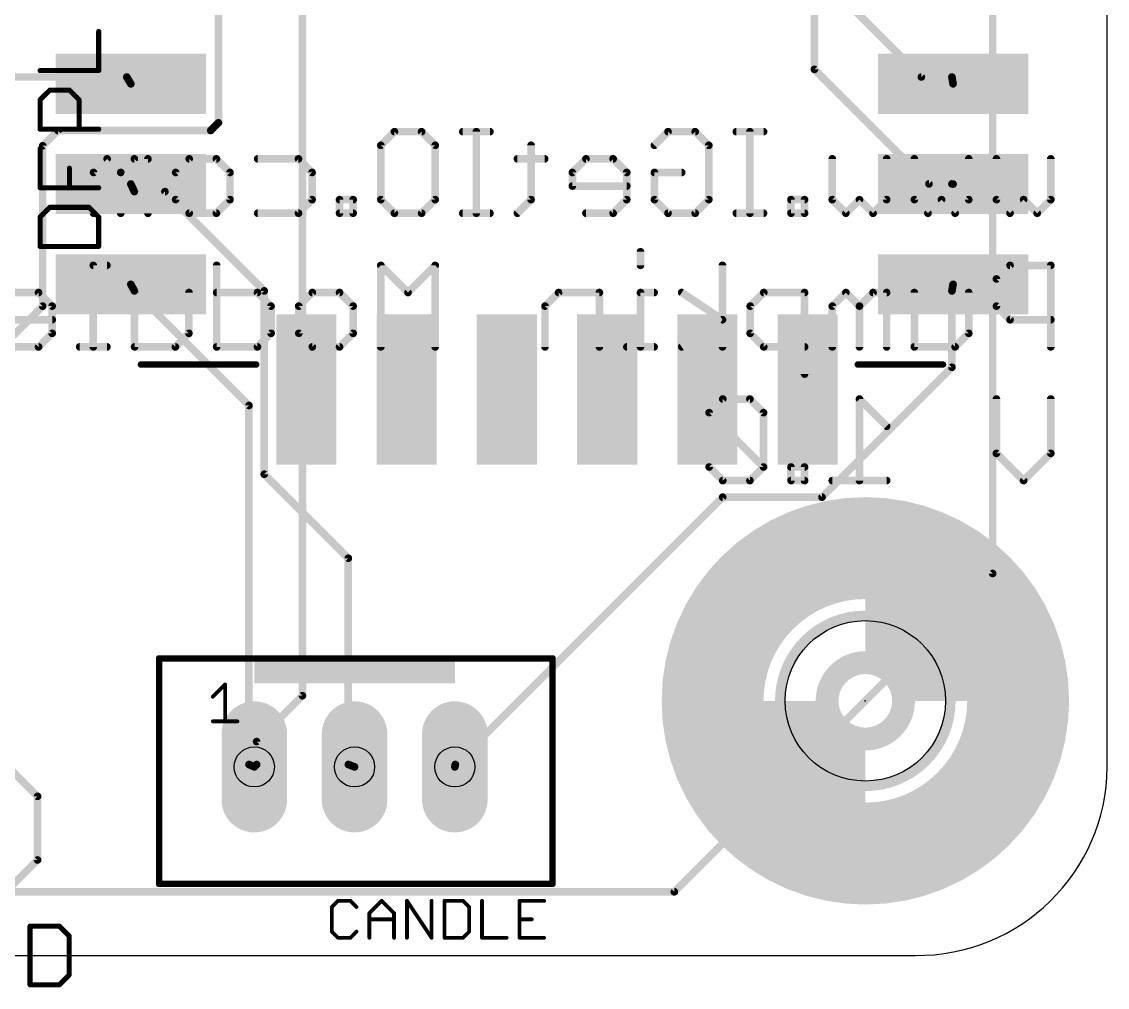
# Model space of a CAD drawing. Extents: x 0 to 45.5, y -0.6 to 38.1.
# Drawn here: x 23.81 to 45.47, y -0.64 to 18.63 of the extents above; entities that cross this region are included whole.
import ezdxf

# ---------------------------------------------------------------- set-up
doc = ezdxf.new("R2010")
doc.units = 0
for name, color, linetype in [('1', 22, 'CONTINUOUS'), ('16', 175, 'CONTINUOUS'), ('17', 82, 'CONTINUOUS'), ('20', 7, 'CONTINUOUS'), ('21', 253, 'CONTINUOUS'), ('22', 253, 'CONTINUOUS'), ('23', 7, 'CONTINUOUS'), ('25', 253, 'CONTINUOUS'), ('27', 253, 'CONTINUOUS'), ('39', 22, 'CONTINUOUS'), ('40', 175, 'CONTINUOUS'), ('41', 22, 'CONTINUOUS'), ('42', 175, 'CONTINUOUS'), ('44', 253, 'CONTINUOUS'), ('51', 253, 'CONTINUOUS')]:
    doc.layers.add(name, color=color, linetype=linetype)

# ---------------------------------------------------------------- blocks, each defined once
blk = doc.blocks.new('RECT')
blk.add_solid([(-0.5, -0.5), (0.5, -0.5), (-0.5, 0.5), (0.5, 0.5)])
blk = doc.blocks.new('LONGP100')
at = {"const_width": 1}
blk.add_lwpolyline([(-0.5, 0), (0.5, 0)], dxfattribs=at)
at = {"const_width": 0.5}
for points in [[(-0.5, 0.25, 1), (-0.5, -0.25)], [(0.5, -0.25, 1), (0.5, 0.25)]]:
    blk.add_lwpolyline(points, format="xyb", dxfattribs=at)

msp = doc.modelspace()

# ---------------------------------------------------------------- linework, layer by layer
at = {"layer": '1', "const_width": 0.1524}
for points in [[(27.7368, 22.098), (27.7368, 16.6116)], [(39.624, 17.6784), (39.624, 21.336)], [(41.7576, 17.526), (40.2336, 19.05)], [(23.1648, 17.526), (25.908, 17.526)], [(25.908, 17.526), (25.99, 17.39)], [(41.91, 15.3924), (39.624, 17.6784)], [(42.3672, 17.526), (41.7576, 17.526)], [(42.3672, 17.526), (42.39, 17.39)], [(27.7368, 16.6116), (27.5844, 16.4592)], [(24.5364, 16.4592), (24.2316, 16.1544)], [(27.5844, 16.4592), (24.5364, 16.4592)], [(24.2316, 16.1544), (24.2316, 12.954)], [(26.0604, 15.24), (25.99, 15.39)], [(42.3672, 15.3924), (41.91, 15.3924)], [(42.3672, 15.3924), (42.39, 15.39)], [(26.0604, 15.24), (26.67, 15.24)], [(26.67, 15.24), (28.6512, 13.2588)], [(26.0604, 13.2588), (25.99, 13.39)], [(42.3672, 13.2588), (42.39, 13.39)], [(26.0604, 13.2588), (28.3464, 10.9728)], [(28.6512, 13.2588), (28.6512, 9.6012)], [(42.3672, 11.7348), (42.3672, 13.2588)], [(24.2316, 12.954), (20.4216, 9.144)], [(39.7764, 9.144), (42.3672, 11.7348)], [(28.3464, 10.9728), (28.3464, 3.81)], [(28.6512, 9.6012), (30.3276, 7.9248)], [(32.4612, 3.81), (37.7952, 9.144)], [(37.7952, 9.144), (39.7764, 9.144)], [(30.3276, 7.9248), (30.3276, 3.81)], [(28.3464, 3.81), (28.4525, 3.7625)], [(30.3276, 3.81), (30.4525, 3.7625)], [(32.4612, 3.81), (32.4525, 3.7625)]]:
    msp.add_lwpolyline(points, dxfattribs=at)
at = {"layer": '1', "const_width": 0.0762}
for points in [[(25.9406, 17.5457, 1), (25.8754, 17.5063)], [(25.908, 17.4879, 1), (25.908, 17.5641)], [(39.5859, 17.6784, 1), (39.6621, 17.6784)], [(39.6509, 17.7053, 1), (39.5971, 17.6515)], [(41.7576, 17.5641, 1), (41.7576, 17.4879)], [(41.7307, 17.4991, 1), (41.7845, 17.5529)], [(42.4048, 17.5323, 1), (42.3296, 17.5197)], [(42.3672, 17.4879, 1), (42.3672, 17.5641)], [(25.9574, 17.3703, 1), (26.0226, 17.4097)], [(42.3524, 17.3837, 1), (42.4276, 17.3963)], [(27.7637, 16.5847, 1), (27.7099, 16.6385)], [(24.5364, 16.4973, 1), (24.5364, 16.4211)], [(24.5633, 16.4323, 1), (24.5095, 16.4861)], [(27.5575, 16.4861, 1), (27.6113, 16.4323)], [(27.5844, 16.4211, 1), (27.5844, 16.4973)], [(27.6987, 16.6116, 1), (27.7749, 16.6116)], [(24.2697, 16.1544, 1), (24.1935, 16.1544)], [(24.2047, 16.1813, 1), (24.2585, 16.1275)], [(26.0245, 15.4062, 1), (25.9555, 15.3738)], [(41.91, 15.4305, 1), (41.91, 15.3543)], [(41.8831, 15.3655, 1), (41.9369, 15.4193)], [(42.3712, 15.4303, 1), (42.3632, 15.3545)], [(42.3672, 15.3543, 1), (42.3672, 15.4305)], [(42.386, 15.3521, 1), (42.394, 15.4279)], [(26.0604, 15.2781, 1), (26.0604, 15.2019)], [(26.0259, 15.2238, 1), (26.0949, 15.2562)], [(26.6969, 15.2669, 1), (26.6431, 15.2131)], [(26.67, 15.2019, 1), (26.67, 15.2781)], [(26.0236, 13.408, 1), (25.9564, 13.372)], [(42.4275, 13.3835, 1), (42.3525, 13.3965)], [(26.0873, 13.2857, 1), (26.0335, 13.2319)], [(26.0268, 13.2408, 1), (26.094, 13.2768)], [(28.6893, 13.2588, 1), (28.6131, 13.2588)], [(28.6243, 13.2319, 1), (28.6781, 13.2857)], [(42.4053, 13.2588, 1), (42.3291, 13.2588)], [(42.3297, 13.2653, 1), (42.4047, 13.2523)], [(24.1935, 12.954, 1), (24.2697, 12.954)], [(24.2585, 12.9271, 1), (24.2047, 12.9809)], [(42.3291, 11.7348, 1), (42.4053, 11.7348)], [(42.3941, 11.7079, 1), (42.3403, 11.7617)], [(28.3845, 10.9728, 1), (28.3083, 10.9728)], [(28.3195, 10.9459, 1), (28.3733, 10.9997)], [(28.6131, 9.6012, 1), (28.6893, 9.6012)], [(28.6781, 9.6281, 1), (28.6243, 9.5743)], [(37.7952, 9.1821, 1), (37.7952, 9.1059)], [(37.8221, 9.1171, 1), (37.7683, 9.1709)], [(39.7495, 9.1709, 1), (39.8033, 9.1171)], [(39.7764, 9.1059, 1), (39.7764, 9.1821)], [(30.3657, 7.9248, 1), (30.2895, 7.9248)], [(30.3007, 7.8979, 1), (30.3545, 7.9517)], [(28.362, 3.8448, 1), (28.3308, 3.7752)], [(28.3083, 3.81, 1), (28.3845, 3.81)], [(28.4369, 3.7277, 1), (28.4681, 3.7973)], [(30.3411, 3.8456, 1), (30.3141, 3.7744)], [(30.2895, 3.81, 1), (30.3657, 3.81)], [(30.439, 3.7269, 1), (30.466, 3.7981)], [(32.415, 3.7694, 1), (32.49, 3.7556)], [(32.4343, 3.8369, 1), (32.4881, 3.7831)], [(32.4987, 3.8031, 1), (32.4237, 3.8169)]]:
    msp.add_lwpolyline(points, format="xyb", dxfattribs=at)
at = {"layer": '16', "const_width": 0.1524}
for points in [[(43.18, 27.94), (43.18, 7.62)], [(29.4132, 22.7076), (29.4132, 5.1816)], [(43.18, 7.62), (36.83, 1.27)], [(29.4132, 5.1816), (28.4988, 4.2672)], [(28.4988, 4.2672), (28.4988, 3.81)], [(28.4988, 3.81), (28.4525, 3.7625)], [(36.83, 1.27), (6.35, 1.27)]]:
    msp.add_lwpolyline(points, dxfattribs=at)
at = {"layer": '16', "const_width": 0.0762}
for points in [[(43.1419, 7.62, 1), (43.2181, 7.62)], [(43.2069, 7.5931, 1), (43.1531, 7.6469)], [(29.3751, 5.1816, 1), (29.4513, 5.1816)], [(29.4401, 5.1547, 1), (29.3863, 5.2085)], [(28.5369, 4.2672, 1), (28.4607, 4.2672)], [(28.4719, 4.2941, 1), (28.5257, 4.2403)], [(28.4252, 3.7891, 1), (28.4798, 3.7359)], [(28.4607, 3.81, 1), (28.5369, 3.81)], [(28.5261, 3.7834, 1), (28.4715, 3.8366)], [(36.8031, 1.2969, 1), (36.8569, 1.2431)], [(36.83, 1.2319, 1), (36.83, 1.3081)]]:
    msp.add_lwpolyline(points, format="xyb", dxfattribs=at)
at = {"layer": '20'}
for p, q in [((45.466, 3.7552), (45.466, 33.0809)), ((4.336, 0), (41.6348, 0))]:
    msp.add_line(p, q, dxfattribs=at)
msp.add_circle((40.64, 5.08), 1.6, dxfattribs=at)
msp.add_arc((41.6728, 3.7932), 3.7934, 269.426, 359.426, dxfattribs=at)
at = {"layer": '21'}
for points, const_width in [([(26.19, 11.8218, 1), (26.19, 11.7583)], 0.0635), ([(28.49, 11.7583, 1), (28.49, 11.8218)], 0.0635), ([(40.49, 11.8218, 1), (40.49, 11.7583)], 0.0635), ([(42.19, 11.7583, 1), (42.19, 11.8218)], 0.0635), ([(40.64, 1.651, 1), (40.64, 8.509, 1), (40.64, 1.651)], 0.1524), ([(40.64, 3.38, 1), (40.64, 6.78, 1), (40.64, 3.38)], 0.2032), ([(26.5525, 5.9592, 1), (26.5525, 5.8958)], 0.0635), ([(26.5843, 5.9275, 1), (26.5208, 5.9275)], 0.0635), ([(34.4343, 5.9275, 1), (34.3708, 5.9275)], 0.0635), ([(34.4025, 5.8958, 1), (34.4025, 5.9592)], 0.0635), ([(27.8895, 5.4075, 1), (27.8514, 5.4075)], 0.0381), ([(27.8839, 5.3941, 1), (27.857, 5.421)], 0.0381), ([(27.6112, 5.1753, 1), (27.6382, 5.1483)], 0.0381), ([(27.6247, 4.6894, 1), (27.6247, 4.6513)], 0.0381), ([(27.8514, 4.6703, 1), (27.8895, 4.6703)], 0.0381), ([(28.1162, 4.6513, 1), (28.1162, 4.6894)], 0.0381), ([(24.1681, 3.175, 1), (24.0919, 3.175)], 0.0762), ([(24.1031, 3.1481, 1), (24.1569, 3.2019)], 0.0762), ([(24.1569, 1.8781, 1), (24.1031, 1.9319)], 0.0762), ([(24.0919, 1.905, 1), (24.1681, 1.905)], 0.0762), ([(26.5525, 1.4592, 1), (26.5525, 1.3958)], 0.0635), ([(26.5208, 1.4275, 1), (26.5843, 1.4275)], 0.0635), ([(34.3708, 1.4275, 1), (34.4343, 1.4275)], 0.0635), ([(34.4025, 1.3958, 1), (34.4025, 1.4592)], 0.0635)]:
    msp.add_lwpolyline(points, format="xyb", dxfattribs=dict(at, const_width=const_width))
for points, const_width in [([(28.49, 11.79), (26.19, 11.79)], 0.127), ([(42.19, 11.79), (40.49, 11.79)], 0.127), ([(26.5525, 1.4275), (26.5525, 5.9275)], 0.127), ([(26.5525, 5.9275), (34.4025, 5.9275)], 0.127), ([(34.4025, 5.9275), (34.4025, 1.4275)], 0.127), ([(27.6247, 5.1618), (27.8704, 5.4075)], 0.0762), ([(27.8704, 5.4075), (27.8704, 4.6703)], 0.0762), ([(27.6247, 4.6703), (28.1162, 4.6703)], 0.0762), ([(23.495, 3.81), (24.13, 3.175)], 0.1524), ([(24.13, 3.175), (24.13, 1.905)], 0.1524), ([(24.13, 1.905), (23.495, 1.27)], 0.1524), ([(34.4025, 1.4275), (26.5525, 1.4275)], 0.127)]:
    msp.add_lwpolyline(points, dxfattribs=dict(at, const_width=const_width))
at = {"layer": '22', "const_width": 0.1524}
for points in [[(30.9764, 16.164), (31.2476, 16.4352)], [(31.2476, 16.4352), (31.7899, 16.4352)], [(31.7899, 16.4352), (32.0611, 16.164)], [(33.1525, 16.4352), (32.6102, 16.4352)], [(32.8813, 14.8082), (32.8813, 16.4352)], [(36.4336, 16.164), (36.7048, 16.4352)], [(36.7048, 16.4352), (37.2471, 16.4352)], [(37.2471, 16.4352), (37.5182, 16.164)], [(38.6097, 16.4352), (38.0674, 16.4352)], [(38.3385, 14.8082), (38.3385, 16.4352)], [(30.9764, 15.0794), (30.9764, 16.164)], [(32.0611, 16.164), (32.0611, 15.0794)], [(33.9728, 16.164), (33.9728, 15.0794)], [(37.5182, 16.164), (37.5182, 15.0794)], [(25.5175, 15.8929), (25.2463, 15.6217)], [(25.7887, 15.6217), (25.5175, 15.8929)], [(26.0598, 15.8929), (25.7887, 15.6217)], [(26.331, 15.8929), (26.0598, 15.8929)], [(26.331, 14.8082), (26.331, 15.8929)], [(26.8835, 15.6217), (27.1547, 15.8929)], [(27.1547, 15.8929), (27.697, 15.8929)], [(27.697, 15.8929), (27.9682, 15.6217)], [(28.5207, 15.8929), (29.3342, 15.8929)], [(29.3342, 15.8929), (29.6053, 15.6217)], [(34.2439, 15.8929), (33.7016, 15.8929)], [(35.0676, 15.8929), (34.7964, 15.6217)], [(35.6099, 15.8929), (35.0676, 15.8929)], [(35.8811, 15.6217), (35.6099, 15.8929)], [(39.9808, 15.0794), (39.9808, 15.8929)], [(41.0654, 15.8929), (41.0654, 15.0794)], [(41.6179, 15.0794), (41.6179, 15.8929)], [(42.7026, 15.8929), (42.7026, 15.0794)], [(43.2551, 15.0794), (43.2551, 15.8929)], [(44.3397, 15.8929), (44.3397, 15.0794)], [(25.2463, 15.6217), (25.2463, 14.8082)], [(25.7887, 15.6217), (25.7887, 14.8082)], [(26.8835, 15.0794), (26.8835, 15.6217)], [(27.9682, 15.6217), (27.9682, 15.0794)], [(29.6053, 15.6217), (29.6053, 15.0794)], [(34.7964, 15.6217), (34.7964, 15.3505)], [(35.8811, 15.0794), (35.8811, 15.6217)], [(36.4336, 15.0794), (36.4336, 15.6217)], [(36.4336, 15.6217), (36.9759, 15.6217)], [(34.7964, 15.3505), (35.8811, 15.3505)], [(27.1547, 14.8082), (26.8835, 15.0794)], [(27.9682, 15.0794), (27.697, 14.8082)], [(29.6053, 15.0794), (29.3342, 14.8082)], [(30.4239, 15.0794), (30.1527, 15.0794)], [(30.1527, 15.0794), (30.1527, 14.8082)], [(30.4239, 14.8082), (30.4239, 15.0794)], [(31.2476, 14.8082), (30.9764, 15.0794)], [(32.0611, 15.0794), (31.7899, 14.8082)], [(33.9728, 15.0794), (33.7016, 14.8082)], [(35.6099, 14.8082), (35.8811, 15.0794)], [(36.7048, 14.8082), (36.4336, 15.0794)], [(37.5182, 15.0794), (37.2471, 14.8082)], [(39.4283, 15.0794), (39.1571, 15.0794)], [(39.1571, 15.0794), (39.1571, 14.8082)], [(39.4283, 14.8082), (39.4283, 15.0794)], [(40.2519, 14.8082), (39.9808, 15.0794)], [(40.5231, 15.0794), (40.2519, 14.8082)], [(40.7943, 14.8082), (40.5231, 15.0794)], [(41.0654, 15.0794), (40.7943, 14.8082)], [(41.8891, 14.8082), (41.6179, 15.0794)], [(42.1602, 15.0794), (41.8891, 14.8082)], [(42.4314, 14.8082), (42.1602, 15.0794)], [(42.7026, 15.0794), (42.4314, 14.8082)], [(43.5262, 14.8082), (43.2551, 15.0794)], [(43.7974, 15.0794), (43.5262, 14.8082)], [(44.0686, 14.8082), (43.7974, 15.0794)], [(44.3397, 15.0794), (44.0686, 14.8082)], [(27.697, 14.8082), (27.1547, 14.8082)], [(29.3342, 14.8082), (28.5207, 14.8082)], [(30.1527, 14.8082), (30.4239, 14.8082)], [(31.7899, 14.8082), (31.2476, 14.8082)], [(33.1525, 14.8082), (32.6102, 14.8082)], [(35.0676, 14.8082), (35.6099, 14.8082)], [(37.2471, 14.8082), (36.7048, 14.8082)], [(38.6097, 14.8082), (38.0674, 14.8082)], [(39.1571, 14.8082), (39.4283, 14.8082)], [(36.1556, 14.0394), (36.1556, 13.7682)], [(25.5124, 13.7682), (25.2413, 13.7682)], [(25.2413, 13.7682), (25.2413, 12.1412)], [(27.7021, 13.7682), (27.7021, 12.1412)], [(31.5187, 13.2259), (30.9764, 13.7682)], [(30.9764, 13.7682), (30.9764, 12.1412)], [(32.0611, 13.7682), (31.5187, 13.2259)], [(32.0611, 12.1412), (32.0611, 13.7682)], [(37.7911, 12.1412), (37.7911, 13.7682)], [(43.5262, 13.7682), (43.2551, 13.497)], [(44.3397, 13.7682), (43.5262, 13.7682)], [(44.3397, 12.1412), (44.3397, 13.7682)], [(43.2551, 13.497), (43.2551, 12.9547)], [(24.1498, 13.2259), (23.6075, 13.2259)], [(24.421, 12.9547), (24.1498, 13.2259)], [(26.0649, 12.1412), (26.0649, 13.2259)], [(27.1496, 13.2259), (27.1496, 12.4124)], [(28.5156, 13.2259), (27.7021, 13.2259)], [(28.7867, 12.9547), (28.5156, 13.2259)], [(29.3392, 12.9547), (29.6104, 13.2259)], [(29.6104, 13.2259), (30.1527, 13.2259)], [(30.1527, 13.2259), (30.4239, 12.9547)], [(34.5219, 13.2259), (34.2507, 12.9547)], [(35.3354, 13.2259), (34.5219, 13.2259)], [(35.3354, 12.1412), (35.3354, 13.2259)], [(36.4268, 13.2259), (36.1556, 13.2259)], [(36.1556, 13.2259), (36.1556, 12.1412)], [(37.7911, 12.6835), (36.9776, 13.2259)], [(38.6148, 13.2259), (38.3436, 12.9547)], [(39.4283, 13.2259), (38.6148, 13.2259)], [(39.4283, 11.5989), (39.4283, 13.2259)], [(40.2519, 13.2259), (39.9808, 12.9547)], [(40.5231, 12.9547), (40.2519, 13.2259)], [(40.7943, 13.2259), (40.5231, 12.9547)], [(41.0654, 13.2259), (40.7943, 13.2259)], [(41.0654, 12.1412), (41.0654, 13.2259)], [(41.6179, 12.1412), (41.6179, 13.2259)], [(42.7026, 13.2259), (42.7026, 12.4124)], [(24.421, 12.4124), (24.421, 12.9547)], [(28.7867, 12.4124), (28.7867, 12.9547)], [(29.3392, 12.4124), (29.3392, 12.9547)], [(30.4239, 12.9547), (30.4239, 12.4124)], [(34.2507, 12.9547), (34.2507, 12.1412)], [(38.3436, 12.9547), (38.3436, 12.4124)], [(39.9808, 12.9547), (39.9808, 12.1412)], [(40.5231, 12.9547), (40.5231, 12.1412)], [(43.2551, 12.9547), (43.5262, 12.6835)], [(23.3363, 12.6835), (24.421, 12.6835)], [(36.9776, 12.1412), (37.7911, 12.6835)], [(43.5262, 12.6835), (44.3397, 12.6835)], [(24.1498, 12.1412), (24.421, 12.4124)], [(27.1496, 12.4124), (26.8784, 12.1412)], [(28.5156, 12.1412), (28.7867, 12.4124)], [(29.6104, 12.1412), (29.3392, 12.4124)], [(30.4239, 12.4124), (30.1527, 12.1412)], [(38.3436, 12.4124), (38.6148, 12.1412)], [(42.7026, 12.4124), (42.4314, 12.1412)], [(23.6075, 12.1412), (24.1498, 12.1412)], [(25.5124, 12.1412), (24.9701, 12.1412)], [(26.8784, 12.1412), (26.0649, 12.1412)], [(27.7021, 12.1412), (28.5156, 12.1412)], [(30.1527, 12.1412), (29.6104, 12.1412)], [(36.4268, 12.1412), (35.8845, 12.1412)], [(38.6148, 12.1412), (39.4283, 12.1412)], [(42.4314, 12.1412), (41.6179, 12.1412)], [(37.7962, 11.1012), (37.525, 10.83)], [(38.3385, 11.1012), (37.7962, 11.1012)], [(38.6097, 10.83), (38.3385, 11.1012)], [(41.0654, 10.5589), (40.5231, 11.1012)], [(40.5231, 11.1012), (40.5231, 9.4742)], [(43.2551, 10.0165), (43.2551, 11.1012)], [(44.3397, 11.1012), (44.3397, 10.0165)], [(37.525, 10.83), (37.525, 9.7454)], [(38.6097, 9.7454), (37.525, 10.83)], [(38.6097, 9.7454), (38.6097, 10.83)], [(43.7974, 9.4742), (43.2551, 10.0165)], [(44.3397, 10.0165), (43.7974, 9.4742)], [(37.525, 9.7454), (37.7962, 9.4742)], [(38.3385, 9.4742), (38.6097, 9.7454)], [(39.4283, 9.7454), (39.1571, 9.7454)], [(39.1571, 9.7454), (39.1571, 9.4742)], [(39.4283, 9.4742), (39.4283, 9.7454)], [(37.7962, 9.4742), (38.3385, 9.4742)], [(39.1571, 9.4742), (39.4283, 9.4742)], [(41.0654, 9.4742), (39.9808, 9.4742)]]:
    msp.add_lwpolyline(points, dxfattribs=at)
at = {"layer": '22', "const_width": 0.0762}
for points in [[(31.2476, 16.4733, 1), (31.2476, 16.3971)], [(31.2745, 16.4082, 1), (31.2206, 16.4621)], [(31.8168, 16.4621, 1), (31.763, 16.4082)], [(31.7899, 16.3971, 1), (31.7899, 16.4733)], [(32.6102, 16.4733, 1), (32.6102, 16.3971)], [(32.9194, 16.4352, 1), (32.8432, 16.4352)], [(33.1525, 16.3971, 1), (33.1525, 16.4733)], [(36.7048, 16.4733, 1), (36.7048, 16.3971)], [(36.7317, 16.4082, 1), (36.6778, 16.4621)], [(37.274, 16.4621, 1), (37.2201, 16.4082)], [(37.2471, 16.3971, 1), (37.2471, 16.4733)], [(38.0674, 16.4733, 1), (38.0674, 16.3971)], [(38.3766, 16.4352, 1), (38.3004, 16.4352)], [(38.6097, 16.3971, 1), (38.6097, 16.4733)], [(31.0145, 16.164, 1), (30.9383, 16.164)], [(32.0992, 16.164, 1), (32.023, 16.164)], [(34.0109, 16.164, 1), (33.9347, 16.164)], [(37.5563, 16.164, 1), (37.4801, 16.164)], [(30.9495, 16.191, 1), (31.0033, 16.1371)], [(32.0341, 16.1371, 1), (32.088, 16.191)], [(36.4066, 16.191, 1), (36.4605, 16.1371)], [(37.4913, 16.1371, 1), (37.5452, 16.191)], [(25.5445, 15.9198, 1), (25.4906, 15.8659)], [(25.5445, 15.8659, 1), (25.4906, 15.9198)], [(26.0598, 15.931, 1), (26.0598, 15.8548)], [(26.0868, 15.8659, 1), (26.0329, 15.9198)], [(26.3691, 15.8929, 1), (26.2929, 15.8929)], [(26.331, 15.8548, 1), (26.331, 15.931)], [(27.1547, 15.931, 1), (27.1547, 15.8548)], [(27.1816, 15.8659, 1), (27.1277, 15.9198)], [(27.7239, 15.9198, 1), (27.6701, 15.8659)], [(27.697, 15.8548, 1), (27.697, 15.931)], [(28.5207, 15.931, 1), (28.5207, 15.8548)], [(29.3611, 15.9198, 1), (29.3072, 15.8659)], [(29.3342, 15.8548, 1), (29.3342, 15.931)], [(33.7016, 15.931, 1), (33.7016, 15.8548)], [(34.2439, 15.8548, 1), (34.2439, 15.931)], [(35.0676, 15.931, 1), (35.0676, 15.8548)], [(35.0945, 15.8659, 1), (35.0407, 15.9198)], [(35.6369, 15.9198, 1), (35.583, 15.8659)], [(35.6099, 15.8548, 1), (35.6099, 15.931)], [(40.0189, 15.8929, 1), (39.9427, 15.8929)], [(41.1035, 15.8929, 1), (41.0273, 15.8929)], [(41.656, 15.8929, 1), (41.5798, 15.8929)], [(42.7407, 15.8929, 1), (42.6645, 15.8929)], [(43.2932, 15.8929, 1), (43.217, 15.8929)], [(44.3778, 15.8929, 1), (44.3016, 15.8929)], [(25.2844, 15.6217, 1), (25.2082, 15.6217)], [(25.2194, 15.6486, 1), (25.2733, 15.5948)], [(25.8268, 15.6217, 1), (25.7506, 15.6217)], [(25.7617, 15.6486, 1), (25.8156, 15.5948)], [(25.7617, 15.5948, 1), (25.8156, 15.6486)], [(26.9216, 15.6217, 1), (26.8454, 15.6217)], [(26.8566, 15.6486, 1), (26.9104, 15.5948)], [(28.0063, 15.6217, 1), (27.9301, 15.6217)], [(27.9412, 15.5948, 1), (27.9951, 15.6486)], [(29.6434, 15.6217, 1), (29.5672, 15.6217)], [(29.5784, 15.5948, 1), (29.6323, 15.6486)], [(34.8345, 15.6217, 1), (34.7583, 15.6217)], [(34.7695, 15.6486, 1), (34.8234, 15.5948)], [(35.9192, 15.6217, 1), (35.843, 15.6217)], [(35.8541, 15.5948, 1), (35.908, 15.6486)], [(36.4717, 15.6217, 1), (36.3955, 15.6217)], [(36.4336, 15.6598, 1), (36.4336, 15.5836)], [(36.9759, 15.5836, 1), (36.9759, 15.6598)], [(34.7964, 15.3886, 1), (34.7964, 15.3124)], [(34.7583, 15.3505, 1), (34.8345, 15.3505)], [(35.8811, 15.3124, 1), (35.8811, 15.3886)], [(26.9104, 15.1063, 1), (26.8566, 15.0524)], [(26.8454, 15.0794, 1), (26.9216, 15.0794)], [(27.9301, 15.0794, 1), (28.0063, 15.0794)], [(27.9951, 15.0524, 1), (27.9412, 15.1063)], [(29.5672, 15.0794, 1), (29.6434, 15.0794)], [(29.6323, 15.0524, 1), (29.5784, 15.1063)], [(30.1527, 15.1175, 1), (30.1527, 15.0413)], [(30.1908, 15.0794, 1), (30.1146, 15.0794)], [(30.462, 15.0794, 1), (30.3858, 15.0794)], [(30.4239, 15.0413, 1), (30.4239, 15.1175)], [(31.0033, 15.1063, 1), (30.9495, 15.0524)], [(30.9383, 15.0794, 1), (31.0145, 15.0794)], [(32.023, 15.0794, 1), (32.0992, 15.0794)], [(32.088, 15.0524, 1), (32.0341, 15.1063)], [(33.9347, 15.0794, 1), (34.0109, 15.0794)], [(33.9997, 15.0524, 1), (33.9458, 15.1063)], [(35.843, 15.0794, 1), (35.9192, 15.0794)], [(35.908, 15.0524, 1), (35.8541, 15.1063)], [(36.4605, 15.1063, 1), (36.4066, 15.0524)], [(36.3955, 15.0794, 1), (36.4717, 15.0794)], [(37.4801, 15.0794, 1), (37.5563, 15.0794)], [(37.5452, 15.0524, 1), (37.4913, 15.1063)], [(39.1571, 15.1175, 1), (39.1571, 15.0413)], [(39.1952, 15.0794, 1), (39.119, 15.0794)], [(39.4664, 15.0794, 1), (39.3902, 15.0794)], [(39.4283, 15.0413, 1), (39.4283, 15.1175)], [(40.0077, 15.1063, 1), (39.9538, 15.0524)], [(39.9427, 15.0794, 1), (40.0189, 15.0794)], [(40.55, 15.1063, 1), (40.4961, 15.0524)], [(40.55, 15.0524, 1), (40.4961, 15.1063)], [(41.0273, 15.0794, 1), (41.1035, 15.0794)], [(41.0924, 15.0524, 1), (41.0385, 15.1063)], [(41.6449, 15.1063, 1), (41.591, 15.0524)], [(41.5798, 15.0794, 1), (41.656, 15.0794)], [(42.1872, 15.1063, 1), (42.1333, 15.0524)], [(42.1872, 15.0524, 1), (42.1333, 15.1063)], [(42.6645, 15.0794, 1), (42.7407, 15.0794)], [(42.7295, 15.0524, 1), (42.6756, 15.1063)], [(43.282, 15.1063, 1), (43.2281, 15.0524)], [(43.217, 15.0794, 1), (43.2932, 15.0794)], [(43.8243, 15.1063, 1), (43.7705, 15.0524)], [(43.8243, 15.0524, 1), (43.7705, 15.1063)], [(44.3016, 15.0794, 1), (44.3778, 15.0794)], [(44.3667, 15.0524, 1), (44.3128, 15.1063)], [(25.2082, 14.8082, 1), (25.2844, 14.8082)], [(25.7506, 14.8082, 1), (25.8268, 14.8082)], [(26.2929, 14.8082, 1), (26.3691, 14.8082)], [(27.1547, 14.8463, 1), (27.1547, 14.7701)], [(27.1277, 14.7813, 1), (27.1816, 14.8351)], [(27.6701, 14.8351, 1), (27.7239, 14.7813)], [(27.697, 14.7701, 1), (27.697, 14.8463)], [(28.5207, 14.8463, 1), (28.5207, 14.7701)], [(29.3072, 14.8351, 1), (29.3611, 14.7813)], [(29.3342, 14.7701, 1), (29.3342, 14.8463)], [(30.1527, 14.8463, 1), (30.1527, 14.7701)], [(30.1146, 14.8082, 1), (30.1908, 14.8082)], [(30.3858, 14.8082, 1), (30.462, 14.8082)], [(30.4239, 14.7701, 1), (30.4239, 14.8463)], [(31.2476, 14.8463, 1), (31.2476, 14.7701)], [(31.2206, 14.7813, 1), (31.2745, 14.8351)], [(31.763, 14.8351, 1), (31.8168, 14.7813)], [(31.7899, 14.7701, 1), (31.7899, 14.8463)], [(32.6102, 14.8463, 1), (32.6102, 14.7701)], [(32.8432, 14.8082, 1), (32.9194, 14.8082)], [(33.1525, 14.7701, 1), (33.1525, 14.8463)], [(33.6747, 14.8351, 1), (33.7285, 14.7813)], [(35.0676, 14.8463, 1), (35.0676, 14.7701)], [(35.583, 14.8351, 1), (35.6369, 14.7813)], [(35.6099, 14.7701, 1), (35.6099, 14.8463)], [(36.7048, 14.8463, 1), (36.7048, 14.7701)], [(36.6778, 14.7813, 1), (36.7317, 14.8351)], [(37.2201, 14.8351, 1), (37.274, 14.7813)], [(37.2471, 14.7701, 1), (37.2471, 14.8463)], [(38.0674, 14.8463, 1), (38.0674, 14.7701)], [(38.3004, 14.8082, 1), (38.3766, 14.8082)], [(38.6097, 14.7701, 1), (38.6097, 14.8463)], [(39.1571, 14.8463, 1), (39.1571, 14.7701)], [(39.119, 14.8082, 1), (39.1952, 14.8082)], [(39.3902, 14.8082, 1), (39.4664, 14.8082)], [(39.4283, 14.7701, 1), (39.4283, 14.8463)], [(40.225, 14.8351, 1), (40.2789, 14.7813)], [(40.225, 14.7813, 1), (40.2789, 14.8351)], [(40.7673, 14.8351, 1), (40.8212, 14.7813)], [(40.7673, 14.7813, 1), (40.8212, 14.8351)], [(41.8621, 14.8351, 1), (41.916, 14.7813)], [(41.8621, 14.7813, 1), (41.916, 14.8351)], [(42.4045, 14.8351, 1), (42.4584, 14.7813)], [(42.4045, 14.7813, 1), (42.4583, 14.8351)], [(43.4993, 14.8351, 1), (43.5532, 14.7813)], [(43.4993, 14.7813, 1), (43.5532, 14.8351)], [(44.0416, 14.8351, 1), (44.0955, 14.7813)], [(44.0416, 14.7813, 1), (44.0955, 14.8351)], [(36.1937, 14.0394, 1), (36.1175, 14.0394)], [(25.2413, 13.8063, 1), (25.2413, 13.7301)], [(25.2794, 13.7682, 1), (25.2032, 13.7682)], [(25.5124, 13.7301, 1), (25.5124, 13.8063)], [(27.7402, 13.7682, 1), (27.664, 13.7682)], [(31.0145, 13.7682, 1), (30.9383, 13.7682)], [(31.0033, 13.7951, 1), (30.9495, 13.7412)], [(32.0992, 13.7682, 1), (32.023, 13.7682)], [(32.088, 13.7412, 1), (32.0341, 13.7951)], [(36.1175, 13.7682, 1), (36.1937, 13.7682)], [(37.8292, 13.7682, 1), (37.753, 13.7682)], [(43.5262, 13.8063, 1), (43.5262, 13.7301)], [(43.5532, 13.7412, 1), (43.4993, 13.7951)], [(44.3778, 13.7682, 1), (44.3016, 13.7682)], [(44.3397, 13.7301, 1), (44.3397, 13.8063)], [(43.2281, 13.524, 1), (43.282, 13.4701)], [(43.2932, 13.497, 1), (43.217, 13.497)], [(24.1768, 13.2528, 1), (24.1229, 13.1989)], [(24.1498, 13.1878, 1), (24.1498, 13.264)], [(26.103, 13.2259, 1), (26.0268, 13.2259)], [(27.1877, 13.2259, 1), (27.1115, 13.2259)], [(27.7021, 13.264, 1), (27.7021, 13.1878)], [(28.5425, 13.2528, 1), (28.4886, 13.1989)], [(28.5156, 13.1878, 1), (28.5156, 13.264)], [(29.6104, 13.264, 1), (29.6104, 13.1878)], [(29.6373, 13.1989, 1), (29.5835, 13.2528)], [(30.1797, 13.2528, 1), (30.1258, 13.1989)], [(30.1527, 13.1878, 1), (30.1527, 13.264)], [(31.4918, 13.2528, 1), (31.5457, 13.1989)], [(31.4918, 13.1989, 1), (31.5457, 13.2528)], [(34.5219, 13.264, 1), (34.5219, 13.1878)], [(34.5488, 13.1989, 1), (34.4949, 13.2528)], [(35.3735, 13.2259, 1), (35.2973, 13.2259)], [(35.3354, 13.1878, 1), (35.3354, 13.264)], [(36.1556, 13.264, 1), (36.1556, 13.1878)], [(36.1937, 13.2259, 1), (36.1175, 13.2259)], [(36.4268, 13.1878, 1), (36.4268, 13.264)], [(36.9987, 13.2576, 1), (36.9565, 13.1942)], [(38.6148, 13.264, 1), (38.6148, 13.1878)], [(38.6417, 13.1989, 1), (38.5878, 13.2528)], [(39.4664, 13.2259, 1), (39.3902, 13.2259)], [(39.4283, 13.1878, 1), (39.4283, 13.264)], [(40.2789, 13.2528, 1), (40.225, 13.1989)], [(40.2789, 13.1989, 1), (40.225, 13.2528)], [(40.7943, 13.264, 1), (40.7943, 13.1878)], [(40.8212, 13.1989, 1), (40.7673, 13.2528)], [(41.1035, 13.2259, 1), (41.0273, 13.2259)], [(41.0654, 13.1878, 1), (41.0654, 13.264)], [(41.656, 13.2259, 1), (41.5798, 13.2259)], [(42.7407, 13.2259, 1), (42.6645, 13.2259)], [(24.4591, 12.9547, 1), (24.3829, 12.9547)], [(24.3941, 12.9278, 1), (24.4479, 12.9816)], [(28.8248, 12.9547, 1), (28.7486, 12.9547)], [(28.7598, 12.9278, 1), (28.8137, 12.9816)], [(29.3773, 12.9547, 1), (29.3011, 12.9547)], [(29.3123, 12.9816, 1), (29.3662, 12.9278)], [(30.462, 12.9547, 1), (30.3858, 12.9547)], [(30.397, 12.9278, 1), (30.4508, 12.9816)], [(34.2888, 12.9547, 1), (34.2126, 12.9547)], [(34.2238, 12.9816, 1), (34.2777, 12.9278)], [(38.3817, 12.9547, 1), (38.3055, 12.9547)], [(38.3167, 12.9816, 1), (38.3705, 12.9278)], [(40.0189, 12.9547, 1), (39.9427, 12.9547)], [(39.9538, 12.9816, 1), (40.0077, 12.9278)], [(40.5612, 12.9547, 1), (40.485, 12.9547)], [(40.4961, 12.9816, 1), (40.55, 12.9278)], [(40.4961, 12.9278, 1), (40.55, 12.9816)], [(43.282, 12.9816, 1), (43.2281, 12.9278)], [(43.217, 12.9547, 1), (43.2932, 12.9547)], [(24.421, 12.6454, 1), (24.421, 12.7216)], [(37.8122, 12.6518, 1), (37.77, 12.7152)], [(37.77, 12.6518, 1), (37.8122, 12.7152)], [(43.5262, 12.7216, 1), (43.5262, 12.6454)], [(43.4993, 12.6566, 1), (43.5532, 12.7105)], [(44.3397, 12.6454, 1), (44.3397, 12.7216)], [(24.3829, 12.4124, 1), (24.4591, 12.4124)], [(24.4479, 12.3854, 1), (24.3941, 12.4393)], [(27.1115, 12.4124, 1), (27.1877, 12.4124)], [(27.1765, 12.3854, 1), (27.1226, 12.4393)], [(28.7486, 12.4124, 1), (28.8248, 12.4124)], [(28.8137, 12.3854, 1), (28.7598, 12.4393)], [(29.3662, 12.4393, 1), (29.3123, 12.3854)], [(29.3011, 12.4124, 1), (29.3773, 12.4124)], [(30.3858, 12.4124, 1), (30.462, 12.4124)], [(30.4508, 12.3854, 1), (30.397, 12.4393)], [(38.3705, 12.4393, 1), (38.3167, 12.3854)], [(38.3055, 12.4124, 1), (38.3817, 12.4124)], [(42.6645, 12.4124, 1), (42.7407, 12.4124)], [(42.7295, 12.3854, 1), (42.6756, 12.4393)], [(24.1229, 12.1681, 1), (24.1768, 12.1143)], [(24.1498, 12.1031, 1), (24.1498, 12.1793)], [(24.9701, 12.1793, 1), (24.9701, 12.1031)], [(25.2032, 12.1412, 1), (25.2794, 12.1412)], [(25.5124, 12.1031, 1), (25.5124, 12.1793)], [(26.0649, 12.1793, 1), (26.0649, 12.1031)], [(26.0268, 12.1412, 1), (26.103, 12.1412)], [(26.8515, 12.1681, 1), (26.9054, 12.1143)], [(26.8784, 12.1031, 1), (26.8784, 12.1793)], [(27.7021, 12.1793, 1), (27.7021, 12.1031)], [(27.664, 12.1412, 1), (27.7402, 12.1412)], [(28.4886, 12.1681, 1), (28.5425, 12.1143)], [(28.5156, 12.1031, 1), (28.5156, 12.1793)], [(29.6104, 12.1793, 1), (29.6104, 12.1031)], [(29.5835, 12.1143, 1), (29.6373, 12.1681)], [(30.1258, 12.1681, 1), (30.1797, 12.1143)], [(30.1527, 12.1031, 1), (30.1527, 12.1793)], [(30.9383, 12.1412, 1), (31.0145, 12.1412)], [(32.023, 12.1412, 1), (32.0992, 12.1412)], [(34.2126, 12.1412, 1), (34.2888, 12.1412)], [(35.2973, 12.1412, 1), (35.3735, 12.1412)], [(35.8845, 12.1793, 1), (35.8845, 12.1031)], [(36.1175, 12.1412, 1), (36.1937, 12.1412)], [(36.4268, 12.1031, 1), (36.4268, 12.1793)], [(36.9565, 12.1729, 1), (36.9987, 12.1095)], [(37.753, 12.1412, 1), (37.8292, 12.1412)], [(38.6148, 12.1793, 1), (38.6148, 12.1031)], [(38.5878, 12.1143, 1), (38.6417, 12.1681)], [(39.4283, 12.1031, 1), (39.4283, 12.1793)], [(39.9427, 12.1412, 1), (40.0189, 12.1412)], [(40.485, 12.1412, 1), (40.5612, 12.1412)], [(41.0273, 12.1412, 1), (41.1035, 12.1412)], [(41.6179, 12.1793, 1), (41.6179, 12.1031)], [(41.5798, 12.1412, 1), (41.656, 12.1412)], [(42.4045, 12.1681, 1), (42.4584, 12.1143)], [(42.4314, 12.1031, 1), (42.4314, 12.1793)], [(44.3016, 12.1412, 1), (44.3778, 12.1412)], [(39.3902, 11.5989, 1), (39.4664, 11.5989)], [(37.7962, 11.1393, 1), (37.7962, 11.0631)], [(37.8231, 11.0742, 1), (37.7692, 11.1281)], [(38.3655, 11.1281, 1), (38.3116, 11.0742)], [(38.3385, 11.0631, 1), (38.3385, 11.1393)], [(40.55, 11.1281, 1), (40.4961, 11.0742)], [(40.5612, 11.1012, 1), (40.485, 11.1012)], [(43.2932, 11.1012, 1), (43.217, 11.1012)], [(44.3778, 11.1012, 1), (44.3016, 11.1012)], [(37.552, 10.857, 1), (37.4981, 10.8031)], [(37.5631, 10.83, 1), (37.4869, 10.83)], [(37.4981, 10.857, 1), (37.552, 10.8031)], [(38.6478, 10.83, 1), (38.5716, 10.83)], [(38.5827, 10.8031, 1), (38.6366, 10.857)], [(41.0385, 10.5319, 1), (41.0924, 10.5858)], [(43.282, 10.0435, 1), (43.2281, 9.9896)], [(43.217, 10.0165, 1), (43.2932, 10.0165)], [(44.3016, 10.0165, 1), (44.3778, 10.0165)], [(44.3667, 9.9896, 1), (44.3128, 10.0435)], [(37.552, 9.7723, 1), (37.4981, 9.7184)], [(37.4869, 9.7454, 1), (37.5631, 9.7454)], [(38.5716, 9.7454, 1), (38.6478, 9.7454)], [(38.6366, 9.7184, 1), (38.5827, 9.7723)], [(38.5827, 9.7184, 1), (38.6366, 9.7723)], [(39.1571, 9.7835, 1), (39.1571, 9.7073)], [(39.1952, 9.7454, 1), (39.119, 9.7454)], [(39.4664, 9.7454, 1), (39.3902, 9.7454)], [(39.4283, 9.7073, 1), (39.4283, 9.7835)], [(37.7962, 9.5123, 1), (37.7962, 9.4361)], [(37.7692, 9.4473, 1), (37.8231, 9.5011)], [(38.3116, 9.5011, 1), (38.3655, 9.4473)], [(38.3385, 9.4361, 1), (38.3385, 9.5123)], [(39.1571, 9.5123, 1), (39.1571, 9.4361)], [(39.4283, 9.4361, 1), (39.4283, 9.5123)], [(39.9808, 9.5123, 1), (39.9808, 9.4361)], [(41.0654, 9.4361, 1), (41.0654, 9.5123)], [(43.7705, 9.5011, 1), (43.8243, 9.4473)], [(43.7705, 9.4473, 1), (43.8243, 9.5011)], [(39.119, 9.4742, 1), (39.1952, 9.4742)], [(39.3902, 9.4742, 1), (39.4664, 9.4742)], [(40.485, 9.4742, 1), (40.5612, 9.4742)]]:
    msp.add_lwpolyline(points, format="xyb", dxfattribs=at)
at = {"layer": '23'}
for p in [(40.64, 5.08), (30.48, 3.81)]:
    msp.add_point(p, dxfattribs=at)
at = {"layer": '25'}
for points, const_width in [([(30.123, 1.09), (30.0001, 0.9672)], 0.0762), ([(30.3687, 1.09), (30.123, 1.09)], 0.0762), ([(30.4916, 0.9672), (30.3687, 1.09)], 0.0762), ([(30.7485, 0.8443), (30.9943, 1.09)], 0.0762), ([(30.9943, 1.09), (31.24, 0.8443)], 0.0762), ([(31.4969, 0.3528), (31.4969, 1.09)], 0.0762), ([(31.4969, 1.09), (31.9884, 0.3528)], 0.0762), ([(31.9884, 0.3528), (31.9884, 1.09)], 0.0762), ([(32.2454, 1.09), (32.2454, 0.3528)], 0.0762), ([(32.614, 1.09), (32.2454, 1.09)], 0.0762), ([(32.7368, 0.9672), (32.614, 1.09)], 0.0762), ([(32.9938, 1.09), (32.9938, 0.3528)], 0.0762), ([(34.2337, 1.09), (33.7422, 1.09)], 0.0762), ([(33.7422, 1.09), (33.7422, 0.3528)], 0.0762), ([(30.0001, 0.9672), (30.0001, 0.4757)], 0.0762), ([(30.7485, 0.3528), (30.7485, 0.8443)], 0.0762), ([(31.24, 0.8443), (31.24, 0.3528)], 0.0762), ([(32.7368, 0.4757), (32.7368, 0.9672)], 0.0762), ([(30.7485, 0.7214), (31.24, 0.7214)], 0.0762), ([(33.7422, 0.7214), (33.9879, 0.7214)], 0.0762), ([(23.9796, 0.5852), (23.9796, -0.5842)], 0.1016), ([(24.5643, 0.5852), (23.9796, 0.5852)], 0.1016), ([(24.7592, 0.3903), (24.5643, 0.5852)], 0.1016), ([(24.7592, -0.3893), (24.7592, 0.3903)], 0.1016), ([(30.0001, 0.4757), (30.123, 0.3528)], 0.0762), ([(30.3687, 0.3528), (30.4916, 0.4757)], 0.0762), ([(32.614, 0.3528), (32.7368, 0.4757)], 0.0762), ([(30.123, 0.3528), (30.3687, 0.3528)], 0.0762), ([(32.2454, 0.3528), (32.614, 0.3528)], 0.0762), ([(32.9938, 0.3528), (33.4853, 0.3528)], 0.0762), ([(33.7422, 0.3528), (34.2337, 0.3528)], 0.0762), ([(24.5643, -0.5842), (24.7592, -0.3893)], 0.1016), ([(23.9796, -0.5842), (24.5643, -0.5842)], 0.1016)]:
    msp.add_lwpolyline(points, dxfattribs=dict(at, const_width=const_width))
for points, const_width in [([(30.123, 1.1091, 1), (30.123, 1.071)], 0.0381), ([(30.1364, 1.0766, 1), (30.1095, 1.1035)], 0.0381), ([(30.3822, 1.1035, 1), (30.3552, 1.0766)], 0.0381), ([(30.3687, 1.071, 1), (30.3687, 1.1091)], 0.0381), ([(31.0077, 1.1035, 1), (30.9808, 1.0766)], 0.0381), ([(31.0077, 1.0766, 1), (30.9808, 1.1035)], 0.0381), ([(31.516, 1.09, 1), (31.4779, 1.09)], 0.0381), ([(31.5128, 1.1006, 1), (31.4811, 1.0795)], 0.0381), ([(32.0075, 1.09, 1), (31.9694, 1.09)], 0.0381), ([(32.2644, 1.09, 1), (32.2263, 1.09)], 0.0381), ([(32.2454, 1.1091, 1), (32.2454, 1.071)], 0.0381), ([(32.6274, 1.1035, 1), (32.6005, 1.0766)], 0.0381), ([(32.614, 1.071, 1), (32.614, 1.1091)], 0.0381), ([(33.0128, 1.09, 1), (32.9747, 1.09)], 0.0381), ([(33.7422, 1.1091, 1), (33.7422, 1.071)], 0.0381), ([(33.7612, 1.09, 1), (33.7231, 1.09)], 0.0381), ([(34.2337, 1.071, 1), (34.2337, 1.1091)], 0.0381), ([(29.9866, 0.9806, 1), (30.0136, 0.9537)], 0.0381), ([(30.0192, 0.9672, 1), (29.9811, 0.9672)], 0.0381), ([(30.4781, 0.9537, 1), (30.5051, 0.9806)], 0.0381), ([(30.7351, 0.8578, 1), (30.762, 0.8308)], 0.0381), ([(30.7676, 0.8443, 1), (30.7295, 0.8443)], 0.0381), ([(31.2591, 0.8443, 1), (31.221, 0.8443)], 0.0381), ([(31.2265, 0.8308, 1), (31.2535, 0.8578)], 0.0381), ([(32.7559, 0.9672, 1), (32.7178, 0.9672)], 0.0381), ([(32.7234, 0.9537, 1), (32.7503, 0.9806)], 0.0381), ([(30.7485, 0.7405, 1), (30.7485, 0.7024)], 0.0381), ([(31.24, 0.7024, 1), (31.24, 0.7405)], 0.0381), ([(33.7422, 0.7405, 1), (33.7422, 0.7024)], 0.0381), ([(33.9879, 0.7024, 1), (33.9879, 0.7405)], 0.0381), ([(24.005, 0.5852, 1), (23.9542, 0.5852)], 0.0508), ([(23.9796, 0.6106, 1), (23.9796, 0.5598)], 0.0508), ([(24.5823, 0.6032, 1), (24.5463, 0.5672)], 0.0508), ([(24.5643, 0.5598, 1), (24.5643, 0.6106)], 0.0508), ([(24.7846, 0.3903, 1), (24.7338, 0.3903)], 0.0508), ([(24.7412, 0.3723, 1), (24.7772, 0.4083)], 0.0508), ([(30.0136, 0.4891, 1), (29.9866, 0.4622)], 0.0381), ([(29.9811, 0.4757, 1), (30.0192, 0.4757)], 0.0381), ([(30.5051, 0.4622, 1), (30.4781, 0.4891)], 0.0381), ([(32.7178, 0.4757, 1), (32.7559, 0.4757)], 0.0381), ([(32.7503, 0.4622, 1), (32.7234, 0.4891)], 0.0381), ([(30.123, 0.3719, 1), (30.123, 0.3337)], 0.0381), ([(30.1095, 0.3393, 1), (30.1364, 0.3663)], 0.0381), ([(30.3552, 0.3663, 1), (30.3822, 0.3393)], 0.0381), ([(30.3687, 0.3337, 1), (30.3687, 0.3719)], 0.0381), ([(30.7295, 0.3528, 1), (30.7676, 0.3528)], 0.0381), ([(31.221, 0.3528, 1), (31.2591, 0.3528)], 0.0381), ([(31.4779, 0.3528, 1), (31.516, 0.3528)], 0.0381), ([(31.9694, 0.3528, 1), (32.0075, 0.3528)], 0.0381), ([(31.9726, 0.3422, 1), (32.0043, 0.3634)], 0.0381), ([(32.2454, 0.3719, 1), (32.2454, 0.3337)], 0.0381), ([(32.2263, 0.3528, 1), (32.2644, 0.3528)], 0.0381), ([(32.6005, 0.3663, 1), (32.6274, 0.3393)], 0.0381), ([(32.614, 0.3337, 1), (32.614, 0.3719)], 0.0381), ([(32.9938, 0.3719, 1), (32.9938, 0.3337)], 0.0381), ([(32.9747, 0.3528, 1), (33.0128, 0.3528)], 0.0381), ([(33.4853, 0.3337, 1), (33.4853, 0.3719)], 0.0381), ([(33.7422, 0.3719, 1), (33.7422, 0.3337)], 0.0381), ([(33.7231, 0.3528, 1), (33.7612, 0.3528)], 0.0381), ([(34.2337, 0.3337, 1), (34.2337, 0.3719)], 0.0381), ([(24.7338, -0.3893, 1), (24.7846, -0.3893)], 0.0508), ([(24.7772, -0.4073, 1), (24.7412, -0.3713)], 0.0508), ([(23.9796, -0.5588, 1), (23.9796, -0.6096)], 0.0508), ([(23.9542, -0.5842, 1), (24.005, -0.5842)], 0.0508), ([(24.5463, -0.5662, 1), (24.5823, -0.6022)], 0.0508), ([(24.5643, -0.6096, 1), (24.5643, -0.5588)], 0.0508)]:
    msp.add_lwpolyline(points, format="xyb", dxfattribs=dict(at, const_width=const_width))
at = {"layer": '27', "const_width": 0.1016}
for points in [[(25.3492, 17.6548), (25.3492, 18.4344)], [(24.1798, 17.6548), (25.3492, 17.6548)], [(24.1798, 17.0701), (24.3747, 17.265)], [(24.1798, 16.4854), (24.1798, 17.0701)], [(24.3747, 17.265), (24.7645, 17.265)], [(24.7645, 17.265), (24.9594, 17.0701)], [(24.9594, 17.0701), (24.9594, 16.4854)], [(25.3492, 16.4854), (24.1798, 16.4854)], [(24.1798, 15.316), (24.1798, 16.0956)], [(24.7645, 15.316), (24.7645, 15.7058)], [(25.3492, 15.316), (24.1798, 15.316)], [(24.3747, 14.9262), (24.1798, 14.7313)], [(25.1543, 14.9262), (24.3747, 14.9262)], [(25.3492, 14.7313), (25.1543, 14.9262)], [(24.1798, 14.7313), (24.1798, 14.1466)], [(25.3492, 14.1466), (25.3492, 14.7313)], [(24.1798, 14.1466), (25.3492, 14.1466)]]:
    msp.add_lwpolyline(points, dxfattribs=at)
at = {"layer": '27', "const_width": 0.0508}
for points in [[(25.3746, 18.4344, 1), (25.3238, 18.4344)], [(24.1798, 17.6802, 1), (24.1798, 17.6294)], [(25.3238, 17.6548, 1), (25.3746, 17.6548)], [(25.3492, 17.6294, 1), (25.3492, 17.6802)], [(24.1618, 17.0881, 1), (24.1978, 17.0521)], [(24.2052, 17.0701, 1), (24.1544, 17.0701)], [(24.3747, 17.2904, 1), (24.3747, 17.2396)], [(24.3927, 17.247, 1), (24.3567, 17.283)], [(24.7825, 17.283, 1), (24.7465, 17.247)], [(24.7645, 17.2396, 1), (24.7645, 17.2904)], [(24.9848, 17.0701, 1), (24.934, 17.0701)], [(24.9414, 17.0521, 1), (24.9774, 17.0881)], [(24.1798, 16.5108, 1), (24.1798, 16.46)], [(24.1544, 16.4854, 1), (24.2052, 16.4854)], [(24.934, 16.4854, 1), (24.9848, 16.4854)], [(25.3492, 16.46, 1), (25.3492, 16.5108)], [(24.2052, 16.0956, 1), (24.1544, 16.0956)], [(24.7899, 15.7058, 1), (24.7391, 15.7058)], [(24.1798, 15.3414, 1), (24.1798, 15.2906)], [(24.1544, 15.316, 1), (24.2052, 15.316)], [(24.7391, 15.316, 1), (24.7899, 15.316)], [(25.3492, 15.2906, 1), (25.3492, 15.3414)], [(24.3747, 14.9516, 1), (24.3747, 14.9008)], [(24.3927, 14.9082, 1), (24.3567, 14.9442)], [(25.1723, 14.9442, 1), (25.1363, 14.9082)], [(25.1543, 14.9008, 1), (25.1543, 14.9516)], [(24.1618, 14.7493, 1), (24.1978, 14.7133)], [(24.2052, 14.7313, 1), (24.1544, 14.7313)], [(25.3746, 14.7313, 1), (25.3238, 14.7313)], [(25.3312, 14.7133, 1), (25.3672, 14.7493)], [(24.1798, 14.172, 1), (24.1798, 14.1212)], [(24.1544, 14.1466, 1), (24.2052, 14.1466)], [(25.3238, 14.1466, 1), (25.3746, 14.1466)], [(25.3492, 14.1212, 1), (25.3492, 14.172)]]:
    msp.add_lwpolyline(points, format="xyb", dxfattribs=at)
at = {"layer": '39', "const_width": 2.032}
msp.add_lwpolyline([(40.64, 2.032, 1), (40.64, 8.128, 1), (40.64, 2.032)], format="xyb", dxfattribs=at)
at = {"layer": '40', "const_width": 2.032}
msp.add_lwpolyline([(40.64, 2.032, 1), (40.64, 8.128, 1), (40.64, 2.032)], format="xyb", dxfattribs=at)
at = {"layer": '41', "const_width": 2.032}
msp.add_lwpolyline([(40.64, 2.032, 1), (40.64, 8.128, 1), (40.64, 2.032)], format="xyb", dxfattribs=at)
at = {"layer": '42', "const_width": 2.032}
msp.add_lwpolyline([(40.64, 2.032, 1), (40.64, 8.128, 1), (40.64, 2.032)], format="xyb", dxfattribs=at)
at = {"layer": '44'}
for centre in [(28.4525, 3.7625), (30.4525, 3.7625), (32.4525, 3.7625)]:
    msp.add_circle(centre, 0.4, dxfattribs=at)
at = {"layer": '51'}
for points, const_width in [([(42.799, 5.08, 0.4142), (40.64, 7.239)], 2.4892), ([(38.481, 5.08, 0.4142), (40.64, 2.921)], 2.4892), ([(40.64, 4.318, 1), (40.64, 5.842, 1), (40.64, 4.318)], 0.4572)]:
    msp.add_lwpolyline(points, format="xyb", dxfattribs=dict(at, const_width=const_width))

# ---------------------------------------------------------------- block references
at = {"layer": '1', "xscale": 3, "yscale": 1.2}
for p in [(25.99, 17.39), (42.39, 17.39), (25.99, 15.39), (42.39, 15.39), (25.99, 13.39), (42.39, 13.39)]:
    msp.add_blockref('RECT', p, dxfattribs=at)
at = {"layer": '1', "xscale": 3, "yscale": 1.2, "rotation": 90}
for p in [(29.49, 11.29), (31.49, 11.29), (33.49, 11.29), (35.49, 11.29), (37.49, 11.29), (39.49, 11.29)]:
    msp.add_blockref('RECT', p, dxfattribs=at)
at = {"layer": '17', "xscale": 1.308, "yscale": 1.308, "rotation": 270}
for p in [(28.4525, 3.7625), (28.4525, 3.7625), (30.4525, 3.7625), (30.4525, 3.7625), (32.4525, 3.7625), (32.4525, 3.7625)]:
    msp.add_blockref('LONGP100', p, dxfattribs=at)
at = {"layer": '21', "xscale": 4, "yscale": 0.5, "rotation": 180}
msp.add_blockref('RECT', (30.4525, 5.6775), dxfattribs=at)

doc.saveas('drawing.dxf')
